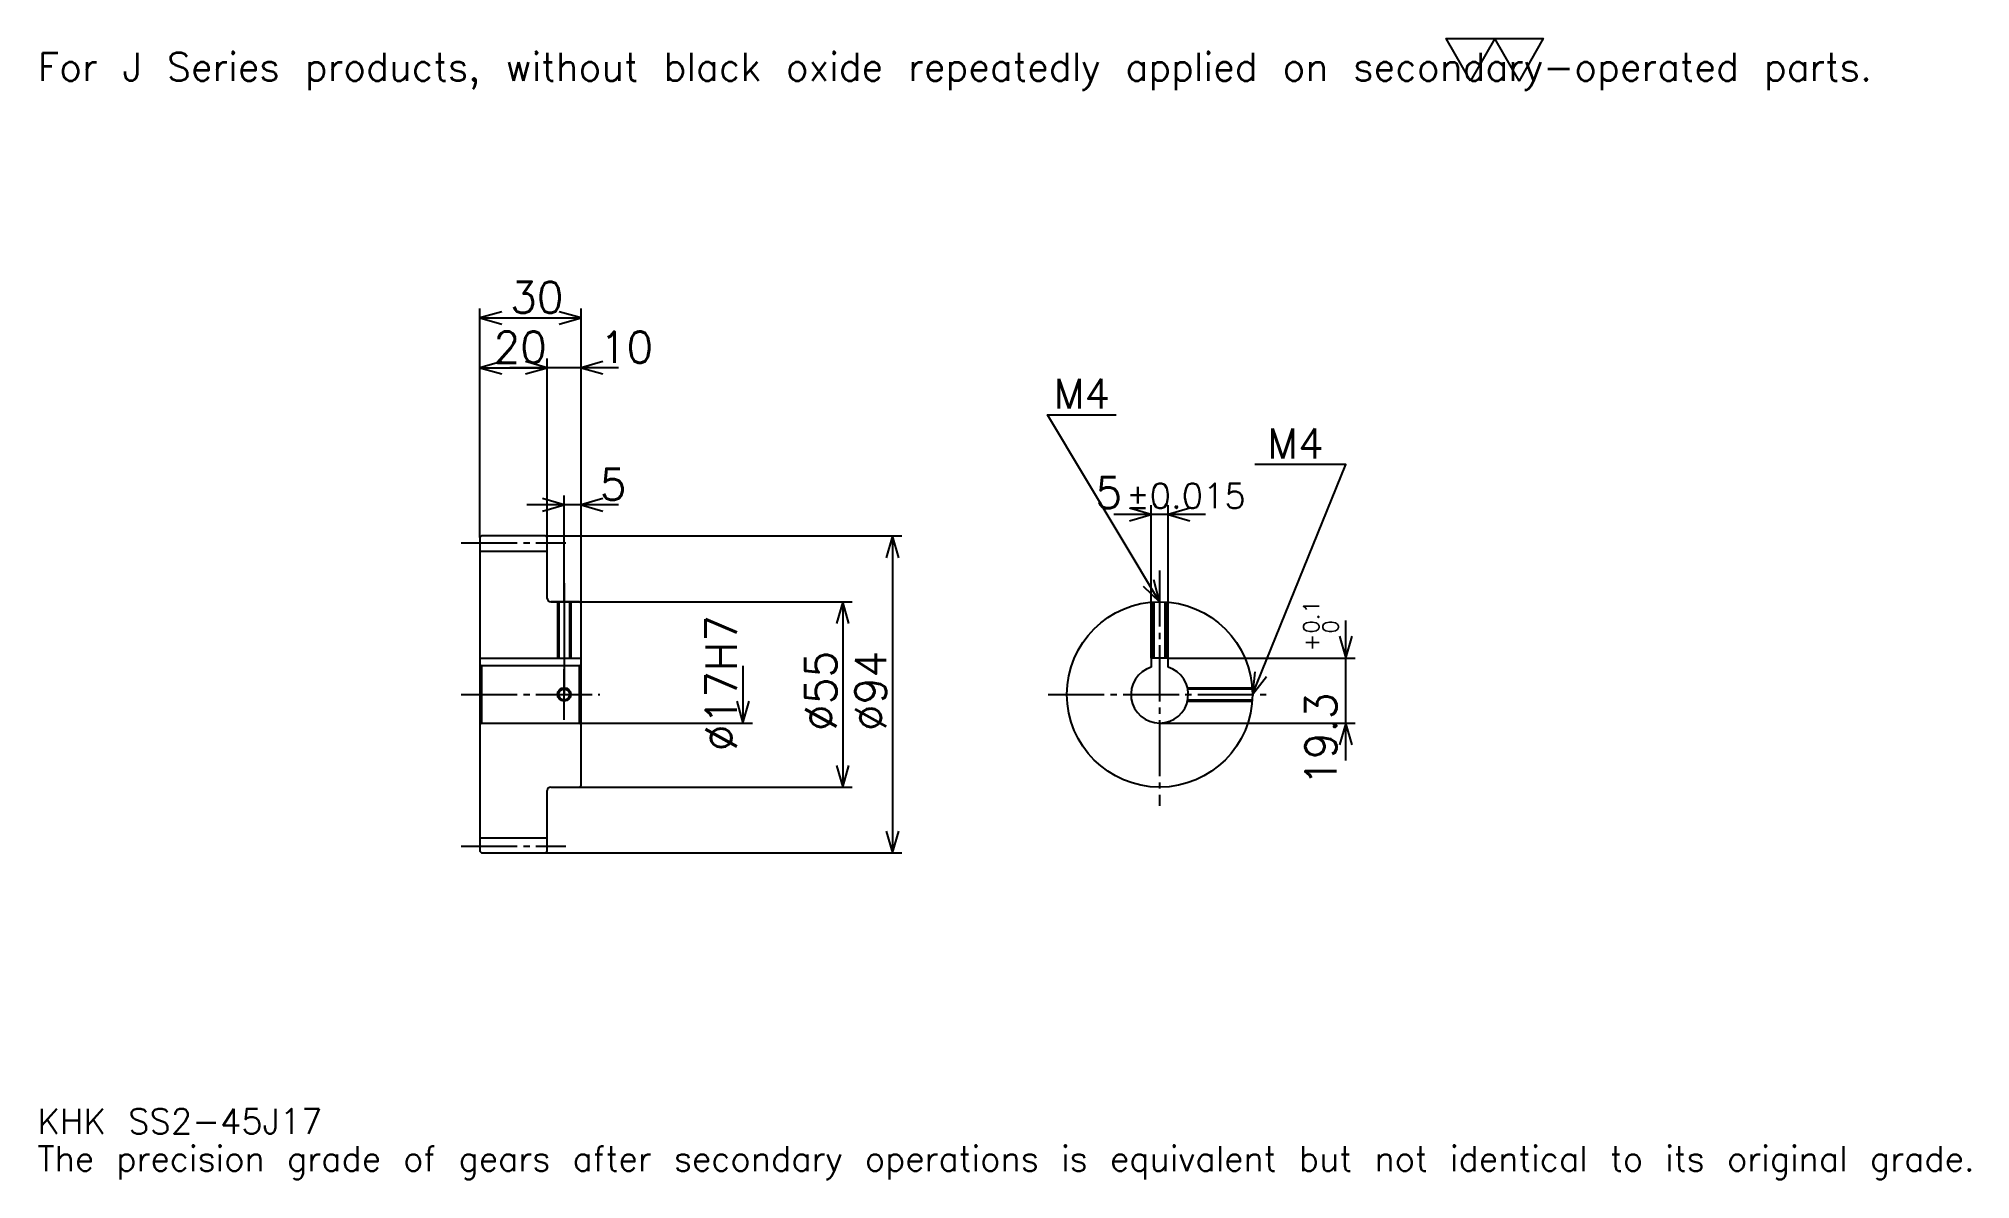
# Model space of a CAD drawing. Extents: x 19 to 592, y 7 to 345.
import ezdxf

# ---------------------------------------------------------------- set-up
doc = ezdxf.new("R2010")
doc.units = 0
doc.linetypes.add('DASHDOT', pattern=[22.173913, 16.630435, -1.847826, 1.847826, -1.847826])
doc.layers.get('0').update_dxf_attribs({"linetype": 'CONTINUOUS'})
doc.layers.add('DASHDOT', color=6, linetype='DASHDOT')
doc.styles.add('KANJI', font='TXT', dxfattribs={"bigfont": 'BIGFONT'})

msp = doc.modelspace()

# ---------------------------------------------------------------- linework, layer by layer
at = {"color": 5}
for p, q in [((149.67392, 197.597824), (149.67392, 265.043457)), ((179.67392, 197.597824), (179.67392, 265.043457)), ((149.67392, 262.271729), (179.67392, 262.271729)), ((149.67392, 247.489136), (169.67392, 247.489136)), ((190.76088, 247.489136), (158.58696, 247.489136)), ((169.67392, 197.597824), (169.67392, 250.260864)), ((190.76088, 206.836945), (163.58696, 206.836945)), ((174.67392, 197.597824), (174.67392, 209.608688)), ((348.804352, 161.397827), (348.804352, 206.739136)), ((353.804352, 161.397827), (353.804352, 206.739136)), ((364.891296, 203.967392), (337.717407, 203.967392)), ((149.67392, 197.097824), (149.67392, 197.597824)), ((169.17392, 197.597824), (179.67392, 197.597824)), ((169.67392, 197.097824), (169.67392, 197.597824)), ((174.67392, 178.097824), (174.67392, 197.597824)), ((174.67392, 178.097824), (174.67392, 197.597824)), ((179.67392, 197.597824), (274.836975, 197.597824)), ((179.67392, 177.597824), (179.67392, 197.597824)), ((272.065216, 197.597824), (272.065216, 103.597824)), ((170.67392, 178.097824), (179.67392, 178.097824)), ((179.67392, 178.097824), (260.054352, 178.097824)), ((257.282623, 178.097824), (257.282623, 123.097824)), ((406.521759, 131.010864), (406.521759, 172.484787)), ((353.804352, 161.397827), (409.293488, 161.397827)), ((227.717407, 159.097824), (227.717407, 142.097824)), ((179.67392, 142.097824), (230.489136, 142.097824)), ((351.304352, 142.097824), (409.293488, 142.097824)), ((170.67392, 123.097824), (179.67392, 123.097824)), ((179.67392, 123.097824), (260.054352, 123.097824)), ((169.17392, 103.597824), (179.67392, 103.597824)), ((179.67392, 103.597824), (274.836975, 103.597824))]:
    msp.add_line(p, q, dxfattribs=at)
at = {"color": 4}
for p, q in [((149.67392, 193.097824), (169.67392, 193.097824)), ((149.67392, 161.397827), (179.67392, 161.397827)), ((150.17392, 159.097824), (150.17392, 142.097824)), ((179.17392, 159.097824), (179.67392, 159.597824)), ((179.17392, 142.097824), (179.67392, 141.597824)), ((149.67392, 108.097824), (169.67392, 108.097824))]:
    msp.add_line(p, q, dxfattribs=at)
at = {"color": 7}
msp.add_lwpolyline([(443.478271, 332.608704), (436.271759, 345.100006), (465.097839, 345.100006), (457.891327, 332.608704), (450.684784, 345.100006), (443.478271, 332.608704)], dxfattribs=at)
at = {"color": 5}
for points in [[(156.141312, 264.119568), (149.67392, 262.271729), (156.141312, 260.42392)], [(173.206528, 260.42392), (179.67392, 262.271729), (173.206528, 264.119568)], [(156.141312, 249.336945), (149.67392, 247.489136), (156.141312, 245.641296)], [(163.206528, 245.641296), (169.67392, 247.489136), (163.206528, 249.336945)], [(163.206528, 245.641296), (169.67392, 247.489136), (163.206528, 249.336945)], [(186.141312, 249.336945), (179.67392, 247.489136), (186.141312, 245.641296)], [(351.304352, 178.097824), (318.043488, 233.532608), (338.369568, 233.532608)], [(378.804352, 150.597824), (406.521759, 218.75), (379.543518, 218.75)], [(168.206528, 204.98912), (174.67392, 206.836945), (168.206528, 208.684784)], [(186.141312, 208.684784), (179.67392, 206.836945), (186.141312, 204.98912)], [(342.336975, 202.119568), (348.804352, 203.967392), (342.336975, 205.815216)], [(360.271729, 205.815216), (353.804352, 203.967392), (360.271729, 202.119568)], [(273.913055, 191.130432), (272.065216, 197.597824), (270.217407, 191.130432)], [(346.392395, 182.692871), (351.304352, 178.097824), (349.561401, 184.594269)], [(259.130432, 171.630432), (257.282623, 178.097824), (255.434784, 171.630432)], [(404.67395, 167.865219), (406.521759, 161.397827), (408.369598, 167.865219)], [(379.529175, 157.284851), (378.804352, 150.597824), (382.952515, 155.892563)], [(225.869568, 148.565216), (227.717407, 142.097824), (229.565216, 148.565216)], [(408.369598, 135.630432), (406.521759, 142.097824), (404.67395, 135.630432)], [(255.434784, 129.565216), (257.282623, 123.097824), (259.130432, 129.565216)], [(270.217407, 110.065216), (272.065216, 103.597824), (273.913055, 110.065216)]]:
    msp.add_lwpolyline(points, dxfattribs=at)
at = {"color": 4}
for points in [[(169.67392, 179.097824), (169.67392, 197.097824), (169.17392, 197.597824), (150.17392, 197.597824), (149.67392, 197.097824), (149.67392, 141.597824)], [(170.67392, 123.097824), (179.17392, 123.097824), (179.67392, 123.597824), (179.67392, 177.597824), (179.17392, 178.097824), (170.67392, 178.097824)], [(172.67392, 178.097824), (172.67392, 161.397827)], [(173.053925, 178.097824), (173.053925, 161.397827)], [(176.293915, 178.097824), (176.293915, 161.397827)], [(176.67392, 178.097824), (176.67392, 161.397827)], [(349.304352, 161.397827), (349.304352, 178.024994)], [(349.684357, 161.397827), (349.684357, 178.050064)], [(352.924347, 161.397827), (352.924347, 178.050064)], [(353.304352, 161.397827), (353.304352, 178.024994)], [(353.804352, 158.721863), (353.804352, 161.397827), (348.804352, 161.397827), (348.804352, 158.721863)], [(149.67392, 141.597824), (150.17392, 142.097824), (179.17392, 142.097824), (179.17392, 159.097824), (150.17392, 159.097824), (149.67392, 159.597824)], [(359.565704, 152.597824), (378.731506, 152.597824)], [(359.64856, 152.217819), (378.756592, 152.217819)], [(359.64856, 148.977829), (378.756592, 148.977829)], [(359.565704, 148.597824), (378.731506, 148.597824)], [(149.67392, 141.597824), (149.67392, 104.097824), (150.17392, 103.597824), (169.17392, 103.597824), (169.67392, 104.097824), (169.67392, 122.097824)]]:
    msp.add_lwpolyline(points, dxfattribs=at)
for centre, radius in [((351.304352, 150.597824), 27.5), ((174.67392, 150.597824), 1.62)]:
    msp.add_circle(centre, radius, dxfattribs=at)
at = {"color": 7}
msp.add_circle((174.67392, 150.597824), 2, dxfattribs=at)
at = {"color": 4}
for centre, radius, start, end in [((170.67392, 179.097824), 1, 180, 270), ((351.304352, 150.597824), 8.5, 107.104634835, 72.895365165), ((170.67392, 122.097824), 1, 90, 180)]:
    msp.add_arc(centre, radius, start, end, dxfattribs=at)
at = {"layer": 'DASHDOT', "color": 7}
for p, q in [((144.130447, 195.597824), (175.217392, 195.597824)), ((351.304352, 187.33696), (351.304352, 117.554344)), ((174.67392, 178.097824), (174.67392, 150.597824)), ((144.130447, 150.597824), (185.217407, 150.597824)), ((318.260864, 150.597824), (384.347839, 150.597824)), ((144.130447, 105.597824), (175.217392, 105.597824))]:
    msp.add_line(p, q, dxfattribs=at)
for points in [[(174.67392, 183.641296), (174.67392, 155.85434)], [(174.67392, 143.054352), (174.67392, 158.141296)], [(167.130447, 150.597824), (182.217407, 150.597824)]]:
    msp.add_lwpolyline(points, dxfattribs=at)

# ---------------------------------------------------------------- texts
at = {"color": 7, "style": 'KANJI'}
for s, height, p in [('For J Series products, without black oxide repeatedly applied on secondary-operated parts.', 8.315217, (18.47826, 332.608704)), ('30', 9.23913, (158.668488, 263.75)), ('20', 9.23913, (153.668488, 248.967392)), ('10', 9.23913, (185.217407, 248.967392)), ('M4', 8.869566, (319.891296, 235.380432)), ('M4', 8.869566, (383.239136, 220.597824)), ('5', 9.23913, (185.217407, 208.315216)), ('5', 9.23913, (332.232971, 205.815216)), ('%%p0.015', 7.391304, (341.37854, 205.815216)), ('KHK SS2-45J17', 7.391304, (18.47826, 20.326086)), ('The precision grade of gears after secondary operations is equivalent but not identical to its original grade.', 7.391304, (18.47826, 9.23913))]:
    msp.add_text(s, height=height, dxfattribs=at).set_placement(p)
for s, height, p in [('%%c17H7', 9.23913, (225.869568, 133.736404)), ('0.1', 4.619565, (398.576111, 168.638275)), ('0', 4.619565, (404.304382, 168.638275)), ('+', 4.619565, (398.576111, 163.464371)), ('%%c55', 9.23913, (255.434784, 139.741852)), ('%%c94', 9.23913, (270.217407, 139.741852)), ('19.3', 9.23913, (403.75, 123.473755))]:
    msp.add_text(s, height=height, rotation=90, dxfattribs=at).set_placement(p)

doc.saveas('drawing.dxf')
